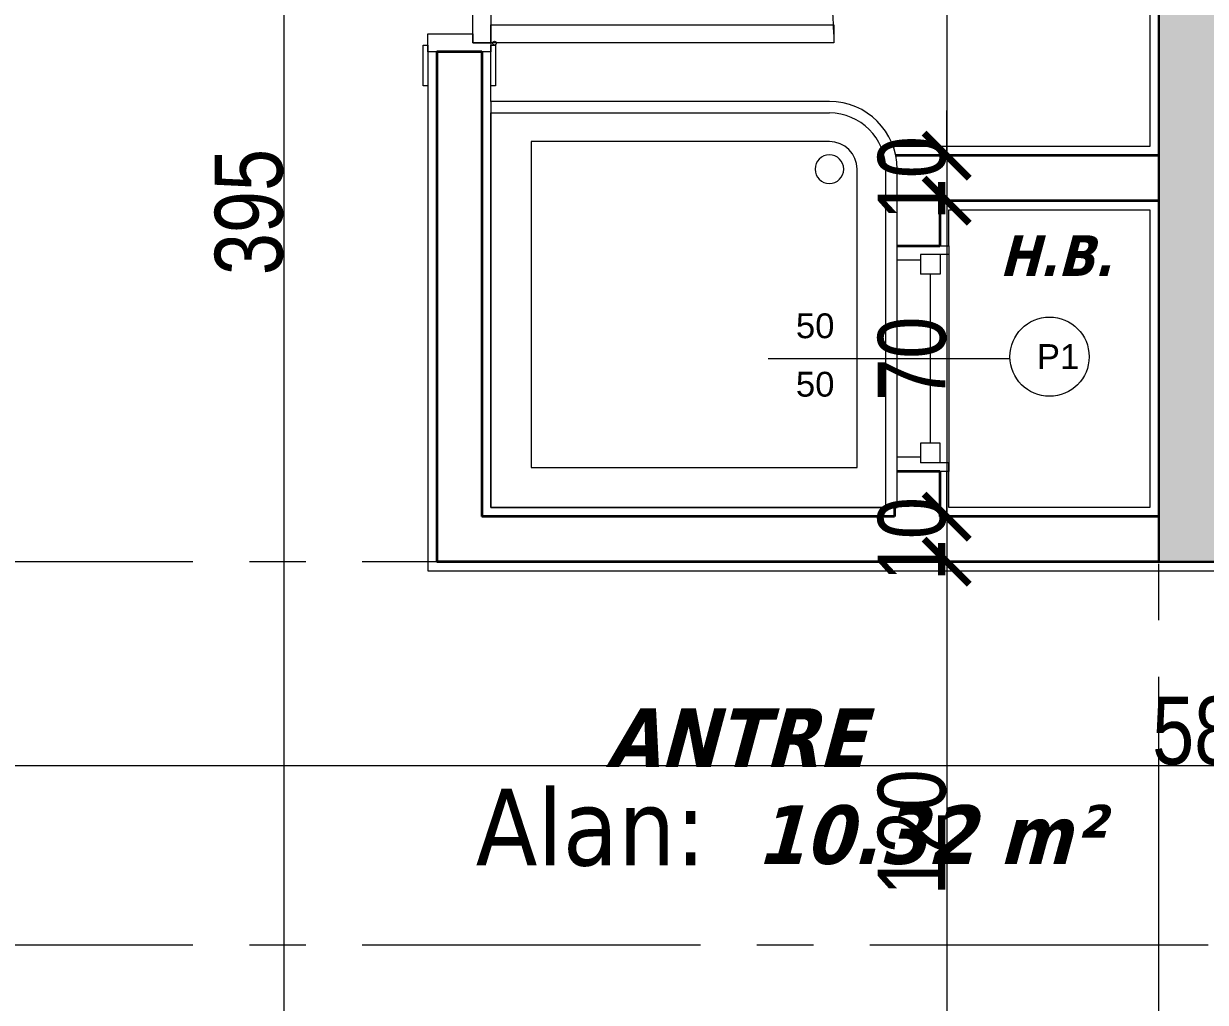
# Model space of a CAD drawing. Header units: millimetres. Extents: x 1373 to 40779, y 1939 to 6439.
# Drawn here: x 10774.5 to 11036.4, y 3828.9 to 4045.8 of the extents above; entities that cross this region are included whole.
import ezdxf

# ---------------------------------------------------------------- set-up
doc = ezdxf.new("R2010")
doc.units = ezdxf.units.MM
doc.linetypes.add('IMPORT-CENTER2', pattern=[112.5, 75, -12.5, 12.5, -12.5])
for name, color, linetype, lineweight in [('A-AREA-IDEN', 2, 'Continuous', 18), ('A-DETL', 6, 'Continuous', 30), ('A-DETL-GENF', 92, 'Continuous', 18), ('A-DOOR', 31, 'Continuous', 18), ('A-DOOR-FRAM', 31, 'Continuous', 18), ('A-GLAZ', 151, 'Continuous', 18), ('A-GLAZ-IDEN', 152, 'Continuous', 18), ('A-WALL', 20, 'Continuous', 9), ('A-WALL-FNSH', 113, 'Continuous', 18), ('ESYA', 3, 'Continuous', 25), ('OLCUIC', 241, 'Continuous', 20), ('P-SANR-FIXT', 6, 'Continuous', 18), ('S-GRID', 252, 'IMPORT-CENTER2', 5)]:
    doc.layers.add(name, color=color, linetype=linetype, lineweight=lineweight)
doc.styles.add('50', font='arial.ttf', dxfattribs={"width": 0.8})
doc.styles.add('Arial_4', font='arial.ttf', dxfattribs={"height": 5.5})
doc.styles.add('Tahoma', font='tahoma.ttf', dxfattribs={"height": 24.26112})
doc.styles.add('Tahoma_B_I', font='', dxfattribs={"height": 11})
doc.styles.get('Tahoma_B_I').set_extended_font_data('Tahoma', italic=True, bold=True)
doc.dimstyles.new('NERGİS', dxfattribs={"dimtxt": 15, "dimasz": 10, "dimexe": 20, "dimexo": 150, "dimgap": 0, "dimtad": 1, "dimdec": 0, "dimzin": 1, "dimtxsty": '50', "dimblk": 'ARCHTICK', "dimcen": 0, "dimse1": 1, "dimse2": 1, "dimclrd": 56, "dimclrt": 56, "dimazin": 3, "dimtfac": 1, "dimtdec": 0, "dimtix": 1, "dimtmove": 2, "dimatfit": 2, "dimldrblk": 'DOTSMALL', "dimlwd": 0, "dimlwe": -1, "dimarcsym": 0})

# ---------------------------------------------------------------- blocks, each defined once
blk = doc.blocks.new('M_Fixed - 60_60-2085198-1_BODRUM KAT')
at = {"layer": 'A-GLAZ'}
for p, q in [((-25, 8.3), (-23.1, 8.3)), ((-23.1, 8.3), (-23.1, 2)), ((23.1, 8.3), (23.1, 2)), ((24.89, 8.3), (23.1, 8.3)), ((-23.1, 6.4), (-18.7, 6.4)), ((-18.7, 6.4), (-18.7, 2)), ((18.7, 6.4), (18.7, 2)), ((23.1, 6.4), (18.7, 6.4)), ((-18.7, 4.2), (18.7, 4.2)), ((-23.1, 2), (-18.7, 2)), ((-21.8, 2), (-21.8, -3.16)), ((18.7, 2), (23.1, 2)), ((21.8, 2), (21.8, -3.16))]:
    blk.add_line(p, q, dxfattribs=at)
blk = doc.blocks.new('_MB_KAPI_CAMLI_B - _m_kapı_80_camlı-2074372-1_BODRUM KAT')
at = {"layer": 'A-DOOR'}
for p, q in [((24, 1.3), (13, 1.3)), ((13, 1.3), (13, -0.1)), ((13, -0.1), (24, -0.1)), ((23, -2.2), (23, -3)), ((23.09, -2.2), (23, -2.2)), ((23.67, -2.2), (23, -2.2)), ((23.67, -2.2), (26.33, -2.2)), ((23.78, -1.9), (23.78, -2.2)), ((23.94, -1.9), (23.78, -1.9)), ((26.22, -1.9), (23.78, -1.9)), ((24.3, -0.4), (24.3, -1.9)), ((25.7, -1.9), (25.7, -0.4)), ((26.22, -1.9), (26.06, -1.9)), ((26.22, -2.2), (26.22, -1.9)), ((27, -2.2), (26.33, -2.2)), ((27, -2.2), (26.91, -2.2)), ((27, -3), (27, -2.2)), ((-43, -7), (-43, -3)), ((-43, -3), (1, -3)), ((1, -3), (1, -7)), ((21, -3), (1, -3)), ((21, -7), (21, -3)), ((21, -3), (33, -3)), ((33, -3), (33, -7)), ((-43, -83), (-43, -7)), ((-43, -7), (-39, -7)), ((1, -7), (-43, -7)), ((-39, -7), (-39, -83)), ((1, -7), (21, -7)), ((33, -7), (21, -7)), ((22, -7), (22, -7.3)), ((23.04, -7.3), (22, -7.3)), ((23, -7), (23, -7.8)), ((23, -7.8), (23.67, -7.8)), ((23, -7.8), (23.09, -7.8)), ((26.33, -7.8), (23.67, -7.8)), ((23.78, -7.8), (23.78, -8.1)), ((26.22, -8.1), (26.22, -7.8)), ((26.33, -7.8), (27, -7.8)), ((26.91, -7.8), (27, -7.8)), ((28, -7.3), (26.96, -7.3)), ((27, -7.8), (27, -7)), ((28, -7.3), (28, -7)), ((35, -7), (33, -7)), ((24, -9.9), (13, -9.9)), ((13, -9.9), (13, -11.3)), ((23.78, -8.1), (26.22, -8.1)), ((23.78, -8.1), (23.94, -8.1)), ((24.3, -8.1), (24.3, -9.6)), ((25.5, -15), (25.5, -10)), ((25.7, -9.6), (25.7, -8.1)), ((26.06, -8.1), (26.22, -8.1)), ((13, -11.3), (24, -11.3)), ((24.5, -11.05), (24.5, -15)), ((23.5, -15), (23.5, -17)), ((25, -15), (23.5, -15)), ((26.5, -15), (25, -15)), ((26.5, -17), (26.5, -15)), ((25, -17), (23.5, -17)), ((26.5, -17), (25, -17)), ((-39, -83), (-43, -83))]:
    blk.add_line(p, q, dxfattribs=at)
at = {"layer": 'A-DOOR', "flags": 128}
for points in [[(25.7, -0.4), (25.7, -0.33), (25.69, -0.26), (25.69, -0.2), (25.68, -0.13), (25.67, -0.06), (25.65, 0), (25.63, 0.07), (25.61, 0.13), (25.59, 0.2), (25.57, 0.26), (25.54, 0.32), (25.51, 0.39), (25.48, 0.44), (25.44, 0.5), (25.4, 0.56), (25.36, 0.62), (25.32, 0.67), (25.28, 0.72), (25.23, 0.77), (25.18, 0.82), (25.13, 0.87), (25.08, 0.91), (25.03, 0.95), (24.97, 0.99), (24.92, 1.03), (24.86, 1.07), (24.8, 1.1), (24.74, 1.13), (24.68, 1.16), (24.62, 1.18), (24.55, 1.21), (24.49, 1.23), (24.42, 1.25), (24.36, 1.26), (24.29, 1.28), (24.22, 1.29), (24.15, 1.29), (24.09, 1.3), (24.02, 1.3), (24, 1.3)], [(24, -0.1), (24.01, -0.1), (24.02, -0.1), (24.04, -0.1), (24.05, -0.1), (24.06, -0.11), (24.07, -0.11), (24.08, -0.11), (24.09, -0.12), (24.11, -0.12), (24.12, -0.12), (24.13, -0.13), (24.14, -0.13), (24.15, -0.14), (24.16, -0.15), (24.17, -0.15), (24.18, -0.16), (24.19, -0.17), (24.2, -0.17), (24.21, -0.18), (24.22, -0.19), (24.22, -0.2), (24.23, -0.21), (24.24, -0.22), (24.25, -0.23), (24.25, -0.24), (24.26, -0.25), (24.26, -0.26), (24.27, -0.27), (24.28, -0.28), (24.28, -0.29), (24.28, -0.3), (24.29, -0.31), (24.29, -0.33), (24.29, -0.34), (24.3, -0.35), (24.3, -0.36), (24.3, -0.37), (24.3, -0.38), (24.3, -0.4), (24.3, -0.4)], [(23.08, -7.55), (23.06, -7.47), (23.04, -7.39), (23.02, -7.31), (23.02, -7.3)], [(24.19, -8.83), (24.12, -8.8), (24.05, -8.76), (23.98, -8.72), (23.91, -8.68), (23.85, -8.63), (23.78, -8.59), (23.72, -8.54), (23.66, -8.48), (23.6, -8.43), (23.54, -8.37), (23.49, -8.31), (23.44, -8.25), (23.39, -8.19), (23.34, -8.12), (23.3, -8.06), (23.26, -7.99), (23.22, -7.92), (23.19, -7.84), (23.15, -7.77)], [(26.82, -7.83), (26.78, -7.91), (26.74, -7.98), (26.7, -8.05), (26.66, -8.11), (26.62, -8.18), (26.57, -8.24), (26.52, -8.3), (26.46, -8.36), (26.41, -8.42), (26.35, -8.48), (26.29, -8.53), (26.23, -8.58), (26.16, -8.63), (26.1, -8.67), (26.03, -8.72), (25.96, -8.75), (25.89, -8.79), (25.82, -8.83), (25.81, -8.83)], [(26.98, -7.3), (26.96, -7.38), (26.95, -7.46), (26.93, -7.53), (26.9, -7.61)], [(24, -11.3), (24.07, -11.3), (24.14, -11.29), (24.2, -11.29), (24.27, -11.28), (24.34, -11.27), (24.4, -11.25), (24.47, -11.23), (24.53, -11.21), (24.6, -11.19), (24.66, -11.17), (24.72, -11.14), (24.79, -11.11), (24.84, -11.08), (24.9, -11.04), (24.96, -11), (25.02, -10.96), (25.07, -10.92), (25.12, -10.88), (25.17, -10.83), (25.22, -10.78), (25.27, -10.73), (25.31, -10.68), (25.35, -10.63), (25.39, -10.57), (25.43, -10.52), (25.47, -10.46), (25.5, -10.4), (25.53, -10.34), (25.56, -10.28), (25.58, -10.22), (25.61, -10.15), (25.63, -10.09), (25.65, -10.02), (25.66, -9.96), (25.68, -9.89), (25.69, -9.82), (25.69, -9.75), (25.7, -9.69), (25.7, -9.62), (25.7, -9.6)], [(24.3, -9.6), (24.3, -9.61), (24.3, -9.62), (24.3, -9.64), (24.3, -9.65), (24.29, -9.66), (24.29, -9.67), (24.29, -9.68), (24.28, -9.69), (24.28, -9.71), (24.28, -9.72), (24.27, -9.73), (24.27, -9.74), (24.26, -9.75), (24.25, -9.76), (24.25, -9.77), (24.24, -9.78), (24.23, -9.79), (24.23, -9.8), (24.22, -9.81), (24.21, -9.82), (24.2, -9.82), (24.19, -9.83), (24.18, -9.84), (24.17, -9.85), (24.16, -9.85), (24.15, -9.86), (24.14, -9.86), (24.13, -9.87), (24.12, -9.88), (24.11, -9.88), (24.1, -9.88), (24.09, -9.89), (24.07, -9.89), (24.06, -9.89), (24.05, -9.9), (24.04, -9.9), (24.03, -9.9), (24.02, -9.9), (24, -9.9), (24, -9.9)], [(24.32, -8.91), (24.3, -8.9), (24.29, -8.88), (24.27, -8.87), (24.25, -8.86), (24.23, -8.85), (24.21, -8.84), (24.2, -8.83), (24.19, -8.83)], [(25.81, -8.83), (25.79, -8.84), (25.77, -8.85), (25.75, -8.86), (25.73, -8.87), (25.72, -8.88), (25.7, -8.89), (25.68, -8.91)]]:
    blk.add_lwpolyline(points, dxfattribs=at)
at = {"layer": 'A-DOOR'}
blk.add_circle((-43.06, -7.77), 0.42, dxfattribs=at)
blk.add_arc((-43, -7), 76.02, 271.4513, 0, dxfattribs=at)
at = {"layer": 'A-DOOR-FRAM'}
for p, q in [((-52.5, 7), (-52.5, 8)), ((-52.5, 8), (-43.5, 8)), ((-43.5, 8), (-43.5, 7)), ((33.5, 7), (33.5, 8)), ((33.5, 8), (42.5, 8)), ((42.5, 8), (42.5, 7)), ((-43.5, 7), (-52.5, 7)), ((-45, -7), (-45, 7)), ((-45, 7), (-41, 7)), ((-41, 7), (-41, -3)), ((31, 7), (35, 7)), ((31, -3), (31, 7)), ((42.5, 7), (33.5, 7)), ((35, 7), (35, -7)), ((-43, -3), (-43, -7)), ((-41, -3), (-43, -3)), ((33, -3), (31, -3)), ((33, -7), (33, -3)), ((-52.5, -7), (-43.5, -7)), ((-52.5, -8), (-52.5, -7)), ((-43, -7), (-45, -7)), ((-43.5, -7), (-43.5, -8)), ((35, -7), (33, -7)), ((33.5, -7), (42.5, -7)), ((33.5, -8), (33.5, -7)), ((42.5, -7), (42.5, -8)), ((-43.5, -8), (-52.5, -8)), ((42.5, -8), (33.5, -8))]:
    blk.add_line(p, q, dxfattribs=at)
blk = doc.blocks.new('Shower Base _ Enclosure-Rounded Corner - 90-90-V7-1_BODRUM KAT')
at = {"layer": 'P-SANR-FIXT'}
for p, q in [((0, 0), (0, -90)), ((90, 0), (0, 0)), ((90, 0), (87.46, 0)), ((87.46, 0), (87.46, -75)), ((90, -75), (90, 0)), ((90, -75), (90, 0)), ((8.87, -8.87), (8.87, -81.13)), ((81.13, -8.87), (8.87, -8.87)), ((81.13, -75), (81.13, -8.87)), ((8.87, -81.13), (75, -81.13)), ((75, -87.46), (0, -87.46)), ((0, -87.46), (0, -90)), ((0, -90), (75, -90)), ((0, -90), (75, -90))]:
    blk.add_line(p, q, dxfattribs=at)
for radius, start, end in [(3.17, 0, 180), (3.17, 180, 0), (6.13, 270, 0), (15, 270, 0), (15, 270, 360), (12.46, 270, 0)]:
    blk.add_arc((75, -75), radius, start, end, dxfattribs=at)
blk = doc.blocks.new('_MB_TASLAK_MAHALL_ETİKETİ_50_ÖL1 - _MB_1_100 ODA ETİKETİ 2-1849262-1_BODRUM KAT')
at = {"layer": 'A-AREA-IDEN', "insert": (-0.1168, 0.0189), "char_height": 0.17, "width": 0.633333, "attachment_point": 1, "style": 'Tahoma'}
blk.add_mtext('Alan:', dxfattribs=at)
blk = doc.blocks.new('_ArchTick')
at = {"color": 0, "linetype": 'ByBlock', "const_width": 0.15}
blk.add_lwpolyline([(-0.5, -0.5), (0.5, 0.5)], dxfattribs=at)
blk = doc.blocks.new('*D17482')
at = {"layer": 'Defpoints', "color": 0, "transparency": 16777216}
for p in [(10852.13, 4201.56), (10832.13, 3806.56), (10852.13, 3806.56)]:
    blk.add_point(p, dxfattribs=at)
at = {"layer": 'OLCUIC', "color": 56, "lineweight": 0, "transparency": 16777216}
blk.add_line((10832.13, 4201.56), (10832.13, 3806.56), dxfattribs=at)
at = {"layer": 'OLCUIC', "color": 56, "lineweight": 0, "transparency": 16777216, "xscale": 10, "yscale": 10, "zscale": 10}
for p, rotation in [((10832.13, 4201.56), 90), ((10832.13, 3806.56), 270)]:
    blk.add_blockref('_ArchTick', p, dxfattribs=dict(at, rotation=rotation))
at = {"layer": 'OLCUIC', "color": 56, "transparency": 16777216, "insert": (10824.47, 4004.06), "char_height": 15, "width": 1.1952, "attachment_point": 5, "rotation": 90, "style": '50'}
blk.add_mtext('395', dxfattribs=at)
blk = doc.blocks.new('_DotSmall')
at = {"layer": 'ESYA', "color": 0, "const_width": 0.5}
blk.add_lwpolyline([(-0.0625, 0, 1), (0.0625, 0, 1)], format="xyb", close=True, dxfattribs=at)
blk = doc.blocks.new('*D17491')
at = {"layer": 'Defpoints', "color": 0, "transparency": 16777216}
for p in [(10999.06, 4201.56), (10979.06, 4016.56), (10999.06, 4016.56)]:
    blk.add_point(p, dxfattribs=at)
at = {"layer": 'OLCUIC', "color": 56, "lineweight": 0, "transparency": 16777216}
blk.add_line((10979.06, 4201.56), (10979.06, 4016.56), dxfattribs=at)
at = {"layer": 'OLCUIC', "color": 56, "lineweight": 0, "transparency": 16777216, "xscale": 10, "yscale": 10, "zscale": 10}
for p, rotation in [((10979.06, 4201.56), 90), ((10979.06, 4016.56), 270)]:
    blk.add_blockref('_ArchTick', p, dxfattribs=dict(at, rotation=rotation))
at = {"layer": 'OLCUIC', "color": 56, "transparency": 16777216, "insert": (10971.4, 4109.06), "char_height": 15, "width": 1.1952, "attachment_point": 5, "rotation": 90, "style": '50'}
blk.add_mtext('185', dxfattribs=at)
blk = doc.blocks.new('*D17492')
at = {"layer": 'Defpoints', "color": 0, "transparency": 16777216}
for p in [(10999.06, 4016.56), (10979.06, 4006.56), (10999.06, 4006.56)]:
    blk.add_point(p, dxfattribs=at)
at = {"layer": 'OLCUIC', "color": 56, "lineweight": 0, "transparency": 16777216}
for p, q in [((10979.06, 4016.56), (10979.06, 4026.56)), ((10979.06, 4016.56), (10979.06, 4006.56)), ((10979.06, 4006.56), (10979.06, 3996.56))]:
    blk.add_line(p, q, dxfattribs=at)
at = {"layer": 'OLCUIC', "color": 56, "lineweight": 0, "transparency": 16777216, "xscale": 10, "yscale": 10, "zscale": 10}
for p, rotation in [((10979.06, 4016.56), 270), ((10979.06, 4006.56), 90)]:
    blk.add_blockref('_ArchTick', p, dxfattribs=dict(at, rotation=rotation))
at = {"layer": 'OLCUIC', "color": 56, "transparency": 16777216, "insert": (10971.4, 4011.56), "char_height": 15, "width": 0.7968, "attachment_point": 5, "rotation": 90, "style": '50'}
blk.add_mtext('10', dxfattribs=at)
blk = doc.blocks.new('*D17493')
at = {"layer": 'Defpoints', "color": 0, "transparency": 16777216}
for p in [(10999.06, 4006.56), (10979.06, 3936.56), (10999.06, 3936.56)]:
    blk.add_point(p, dxfattribs=at)
at = {"layer": 'OLCUIC', "color": 56, "lineweight": 0, "transparency": 16777216}
blk.add_line((10979.06, 4006.56), (10979.06, 3936.56), dxfattribs=at)
at = {"layer": 'OLCUIC', "color": 56, "lineweight": 0, "transparency": 16777216, "xscale": 10, "yscale": 10, "zscale": 10}
for p, rotation in [((10979.06, 4006.56), 90), ((10979.06, 3936.56), 270)]:
    blk.add_blockref('_ArchTick', p, dxfattribs=dict(at, rotation=rotation))
at = {"layer": 'OLCUIC', "color": 56, "transparency": 16777216, "insert": (10971.4, 3971.56), "char_height": 15, "width": 0.7968, "attachment_point": 5, "rotation": 90, "style": '50'}
blk.add_mtext('70', dxfattribs=at)
blk = doc.blocks.new('*D17494')
at = {"layer": 'Defpoints', "color": 0, "transparency": 16777216}
for p in [(10999.06, 3936.56), (10979.06, 3926.56), (10999.06, 3926.56)]:
    blk.add_point(p, dxfattribs=at)
at = {"layer": 'OLCUIC', "color": 56, "lineweight": 0, "transparency": 16777216}
for p, q in [((10979.06, 3936.56), (10979.06, 3946.56)), ((10979.06, 3936.56), (10979.06, 3926.56)), ((10979.06, 3926.56), (10979.06, 3916.56))]:
    blk.add_line(p, q, dxfattribs=at)
at = {"layer": 'OLCUIC', "color": 56, "lineweight": 0, "transparency": 16777216, "xscale": 10, "yscale": 10, "zscale": 10}
for p, rotation in [((10979.06, 3936.56), 270), ((10979.06, 3926.56), 90)]:
    blk.add_blockref('_ArchTick', p, dxfattribs=dict(at, rotation=rotation))
at = {"layer": 'OLCUIC', "color": 56, "transparency": 16777216, "insert": (10971.4, 3931.56), "char_height": 15, "width": 0.7968, "attachment_point": 5, "rotation": 90, "style": '50'}
blk.add_mtext('10', dxfattribs=at)
blk = doc.blocks.new('*D17495')
at = {"layer": 'Defpoints', "color": 0, "transparency": 16777216}
for p in [(10999.06, 3926.56), (10979.06, 3806.56), (10999.06, 3806.56)]:
    blk.add_point(p, dxfattribs=at)
at = {"layer": 'OLCUIC', "color": 56, "lineweight": 0, "transparency": 16777216}
blk.add_line((10979.06, 3926.56), (10979.06, 3806.56), dxfattribs=at)
at = {"layer": 'OLCUIC', "color": 56, "lineweight": 0, "transparency": 16777216, "xscale": 10, "yscale": 10, "zscale": 10}
for p, rotation in [((10979.06, 3926.56), 90), ((10979.06, 3806.56), 270)]:
    blk.add_blockref('_ArchTick', p, dxfattribs=dict(at, rotation=rotation))
at = {"layer": 'OLCUIC', "color": 56, "transparency": 16777216, "insert": (10971.4, 3866.56), "char_height": 15, "width": 1.1952, "attachment_point": 5, "rotation": 90, "style": '50'}
blk.add_mtext('120', dxfattribs=at)
blk = doc.blocks.new('TR_Pencere_pozu_04_saga_uste_1_5mm - TR_Pencere_pozu_04_saga_uste_1_5mm-1434201-1_BODRUM KAT')
at = {"layer": 'A-GLAZ-IDEN'}
blk.add_line((0.346, 0), (-0.1896, 0), dxfattribs=at)
blk.add_circle((0.4336, 0.0044), 0.0878, dxfattribs=at)
blk = doc.blocks.new('*D17545')
at = {"layer": 'Defpoints', "color": 0, "transparency": 16777216}
for p in [(10746.07, 3901.38), (11331.07, 3901.38), (11331.07, 3881.38)]:
    blk.add_point(p, dxfattribs=at)
at = {"layer": 'OLCUIC', "color": 56, "lineweight": 0, "transparency": 16777216}
blk.add_line((10746.07, 3881.38), (11331.07, 3881.38), dxfattribs=at)
at = {"layer": 'OLCUIC', "color": 56, "lineweight": 0, "transparency": 16777216, "xscale": 10, "yscale": 10, "zscale": 10, "rotation": 180}
blk.add_blockref('_ArchTick', (10746.07, 3881.38), dxfattribs=at)
at = {"layer": 'OLCUIC', "color": 56, "lineweight": 0, "transparency": 16777216, "xscale": 10, "yscale": 10, "zscale": 10}
blk.add_blockref('_ArchTick', (11331.07, 3881.38), dxfattribs=at)
at = {"layer": 'OLCUIC', "color": 56, "transparency": 16777216, "insert": (11038.57, 3889.04), "char_height": 15, "width": 1.1952, "attachment_point": 5, "style": '50'}
blk.add_mtext('585', dxfattribs=at)

msp = doc.modelspace()

# ---------------------------------------------------------------- hatches: boundary and pattern name
at = {"layer": 'A-DETL-GENF'}
h = msp.add_hatch(dxfattribs=at)
h.set_pattern_fill('FP_21', color=153, style=0, pattern_type=2)
h.set_pattern_definition([(45, (11061.715, 4456.518), (-17.9605, 17.9605), []), (45, (11079.675, 4456.518), (-17.9605, 17.9605), [12.7, -12.7])])
h.paths.add_polyline_path([(10606.07, 3375.28), (10606.07, 3445.28), (10571.07, 3445.28), (10571.07, 3375.28)])
h.paths.add_polyline_path([(12104.05, 3375.28), (12174.05, 3375.28), (12174.05, 3410.28), (12104.05, 3410.28), (12104.05, 3400.77)])
h.paths.add_polyline_path([(10056.35, 3375.28), (10126.35, 3375.28), (10126.35, 3410.28), (10056.35, 3410.28)])
h.paths.add_polyline_path([(11126.07, 3375.28), (11126.07, 3445.28), (11091.07, 3445.28), (11091.07, 3375.28)])
h.paths.add_polyline_path([(11696.07, 3375.28), (11696.07, 3445.28), (11661.07, 3445.28), (11661.07, 3375.28), (11664.45, 3375.28)])
h.paths.add_polyline_path([(12115.32, 3841.56), (12153.62, 3841.56), (12152.09, 3876.56), (12082.09, 3876.56), (12082.09, 3841.56)])
h.paths.add_polyline_path([(11671.07, 3841.56), (11696.07, 3841.56), (11696.07, 3951.56), (11506.07, 3951.56), (11506.07, 3926.56), (11671.07, 3926.56), (11671.07, 3849.65)])
h.paths.add_polyline_path([(10571.07, 3841.56), (10601.07, 3841.56), (10601.07, 3951.56), (10571.07, 3951.56), (10571.07, 3849.65)])
h.paths.add_polyline_path([(10056.35, 3841.56), (10126.35, 3841.56), (10126.35, 3876.56), (10056.35, 3876.56)])
h.paths.add_polyline_path([(11084.77, 3926.56), (11116.07, 3926.56), (11116.07, 3951.56), (11051.07, 3951.56), (11051.07, 4216.56), (11026.07, 4216.56), (11026.07, 3926.56)])
h.paths.add_polyline_path([(11241.07, 3926.56), (11266.07, 3926.56), (11266.07, 4216.56), (11241.07, 4216.56), (11241.07, 4042.03)])
h.paths.add_polyline_path([(12130.63, 4366.56), (12129.1, 4401.56), (12059.1, 4401.56), (12059.1, 4366.56), (12115.32, 4366.56)])
h.paths.add_polyline_path([(11461.07, 4366.56), (11531.07, 4366.56), (11531.07, 4401.56), (11461.07, 4401.56)])
h.paths.add_polyline_path([(11131.07, 4366.56), (11131.07, 4401.56), (11026.07, 4401.56), (11026.07, 4366.56), (11084.77, 4366.56)])
h.paths.add_polyline_path([(10618.07, 4366.56), (10618.07, 4391.56), (10468.07, 4391.56), (10468.07, 4366.56), (10569.5, 4366.56)])
h.paths.add_polyline_path([(10056.35, 4366.56), (10126.35, 4366.56), (10126.35, 4401.56), (10056.35, 4401.56)])
h.paths.add_polyline_path([(10091.35, 4821.52), (10091.35, 4891.52), (10056.35, 4891.52), (10056.35, 4821.52)])
h.paths.add_polyline_path([(10503.07, 4829.38), (10503.07, 4900.05), (10468.07, 4899.38), (10468.07, 4829.38)])
h.paths.add_polyline_path([(11131.13, 4841.77), (11131.13, 4913.29), (11096.13, 4911.77), (11096.13, 4841.77)])
h.paths.add_polyline_path([(11451.13, 4857.21), (11486.07, 4857.21), (11486.07, 4928.73), (11451.13, 4927.21)])
h.paths.add_polyline_path([(12069.83, 4884.14), (12104.83, 4884.14), (12104.83, 4955.66), (12069.83, 4954.14)])

# ---------------------------------------------------------------- linework, layer by layer
at = {"layer": 'A-DETL'}
for p, q in [((11026.07, 4216.56), (11026.07, 3926.56)), ((11026.07, 3926.56), (11116.07, 3926.56))]:
    msp.add_line(p, q, dxfattribs=at)
at = {"layer": 'A-WALL', "lineweight": 35}
for p, q in [((10876.07, 4039.56), (10866.07, 4039.56)), ((10866.07, 4039.56), (10866.07, 3926.56)), ((10876.07, 4039.56), (10876.07, 3936.56)), ((11026.07, 4016.56), (10967.67, 4016.56)), ((10977.53, 4006.56), (10977.53, 3996.56)), ((11026.07, 4006.56), (10977.53, 4006.56)), ((10968.07, 3996.56), (10977.53, 3996.56)), ((10977.53, 3946.56), (10968.07, 3946.56)), ((10977.53, 3946.56), (10977.53, 3936.56)), ((10967.53, 3936.56), (10876.07, 3936.56)), ((10967.53, 3938.56), (10967.53, 3936.56)), ((11026.07, 3936.56), (10977.53, 3936.56)), ((11026.07, 3926.56), (10866.07, 3926.56))]:
    msp.add_line(p, q, dxfattribs=at)
at = {"layer": 'A-WALL'}
msp.add_line((10979.53, 3996.56), (10979.53, 3946.56), dxfattribs=at)
at = {"layer": 'A-WALL-FNSH', "color": 7, "lineweight": 9}
for p, q in [((11024.07, 4199.56), (11024.07, 4018.56)), ((10866.07, 4039.56), (10864.07, 4039.56)), ((10864.07, 4039.56), (10864.07, 3924.56)), ((10878.07, 4039.56), (10876.07, 4039.56)), ((10878.07, 4028.56), (10878.07, 4039.56)), ((10878.07, 3938.56), (10878.07, 4026.02)), ((11024.07, 4018.56), (10967.09, 4018.56)), ((10979.53, 3996.56), (10979.53, 4004.56)), ((10979.53, 4004.56), (11024.07, 4004.56)), ((11024.07, 4004.56), (11024.07, 3938.56)), ((10977.53, 3996.56), (10979.53, 3996.56)), ((10979.53, 3946.56), (10977.53, 3946.56)), ((10979.53, 3938.56), (10979.53, 3946.56)), ((10965.53, 3938.56), (10878.07, 3938.56)), ((11024.07, 3938.56), (10979.53, 3938.56)), ((10864.07, 3924.56), (11329.07, 3924.56))]:
    msp.add_line(p, q, dxfattribs=at)
at = {"layer": 'S-GRID', "lineweight": 18}
for p, q in [((11026.07, 2926.07), (11026.07, 5376.43)), ((12612.02, 3926.56), (9638.39, 3926.56)), ((12612.02, 3841.56), (9638.39, 3841.56))]:
    msp.add_line(p, q, dxfattribs=at)

# ---------------------------------------------------------------- block references
at = {"layer": 'A-AREA-IDEN', "xscale": 99.99999999999993, "yscale": 99.99999999999993, "zscale": 99.99999999999993}
msp.add_blockref('_MB_TASLAK_MAHALL_ETİKETİ_50_ÖL1 - _MB_1_100 ODA ETİKETİ 2-1849262-1_BODRUM KAT', (10886.35, 3874.36), dxfattribs=at)
at = {"layer": 'A-DOOR', "rotation": 89.99999999999991}
msp.add_blockref('_MB_KAPI_CAMLI_B - _m_kapı_80_camlı-2074372-1_BODRUM KAT', (10871.07, 4084.56), dxfattribs=at)
at = {"layer": 'A-GLAZ', "rotation": 269.9999999999998}
msp.add_blockref('M_Fixed - 60_60-2085198-1_BODRUM KAT', (10971.23, 3971.56), dxfattribs=at)
at = {"layer": 'A-GLAZ-IDEN', "xscale": 99.99999999999993, "yscale": 99.99999999999993, "zscale": 99.99999999999993}
msp.add_blockref('TR_Pencere_pozu_04_saga_uste_1_5mm - TR_Pencere_pozu_04_saga_uste_1_5mm-1434201-1_BODRUM KAT', (10958.49, 3971.56), dxfattribs=at)
at = {"layer": 'P-SANR-FIXT', "rotation": 89.9999999999999}
msp.add_blockref('Shower Base _ Enclosure-Rounded Corner - 90-90-V7-1_BODRUM KAT', (10878.07, 3938.56), dxfattribs=at)

# ---------------------------------------------------------------- texts
at = {"layer": 'A-AREA-IDEN', "attachment_point": 1, "style": 'Tahoma_B_I'}
for s, insert, char_height, width in [('H.B.', (10990.74, 3998.9), 9, 77.7637), ('ANTRE', (10903.5, 3894.09), 13, 74.5569), ('10.32 m²', (10936.78, 3872.59), 13, 100.2109)]:
    msp.add_mtext(s, dxfattribs=dict(at, insert=insert, char_height=char_height, width=width))
at = {"layer": 'A-GLAZ-IDEN', "char_height": 5.5, "width": 9.6202, "attachment_point": 1, "style": 'Arial_4'}
for s, insert in [('50', (10945.64, 3981.6)), ('P1', (10999.05, 3974.78)), ('50', (10945.64, 3968.65))]:
    msp.add_mtext(s, dxfattribs=dict(at, insert=insert))

# ---------------------------------------------------------------- dimensions: what is measured, and where the dimension line sits
at = {"layer": 'OLCUIC'}
for base, p1, p2, picture, middle in [((10832.13, 3806.56), (10852.13, 4201.56), (10852.13, 3806.56), '*D17482', (10824.47, 4004.06)), ((10979.06, 4016.56), (10999.06, 4201.56), (10999.06, 4016.56), '*D17491', (10971.4, 4109.06)), ((10979.06, 4006.56), (10999.06, 4016.56), (10999.06, 4006.56), '*D17492', (10971.4, 4011.56)), ((10979.06, 3936.56), (10999.06, 4006.56), (10999.06, 3936.56), '*D17493', (10971.4, 3971.56)), ((10979.06, 3926.56), (10999.06, 3936.56), (10999.06, 3926.56), '*D17494', (10971.4, 3931.56)), ((10979.06, 3806.56), (10999.06, 3926.56), (10999.06, 3806.56), '*D17495', (10971.4, 3866.56))]:
    dim = msp.add_linear_dim(base=base, p1=p1, p2=p2, angle=90, dimstyle='NERGİS', dxfattribs=at)
    dim.commit()
    dim.dimension.update_dxf_attribs({"geometry": picture, "text_midpoint": middle})
dim = msp.add_linear_dim(base=(11331.07, 3881.38), p1=(10746.07, 3901.38), p2=(11331.07, 3901.38), dimstyle='NERGİS', dxfattribs=at)
dim.commit()
dim.dimension.update_dxf_attribs({"geometry": '*D17545', "text_midpoint": (11038.57, 3889.04)})

doc.saveas('drawing.dxf')
